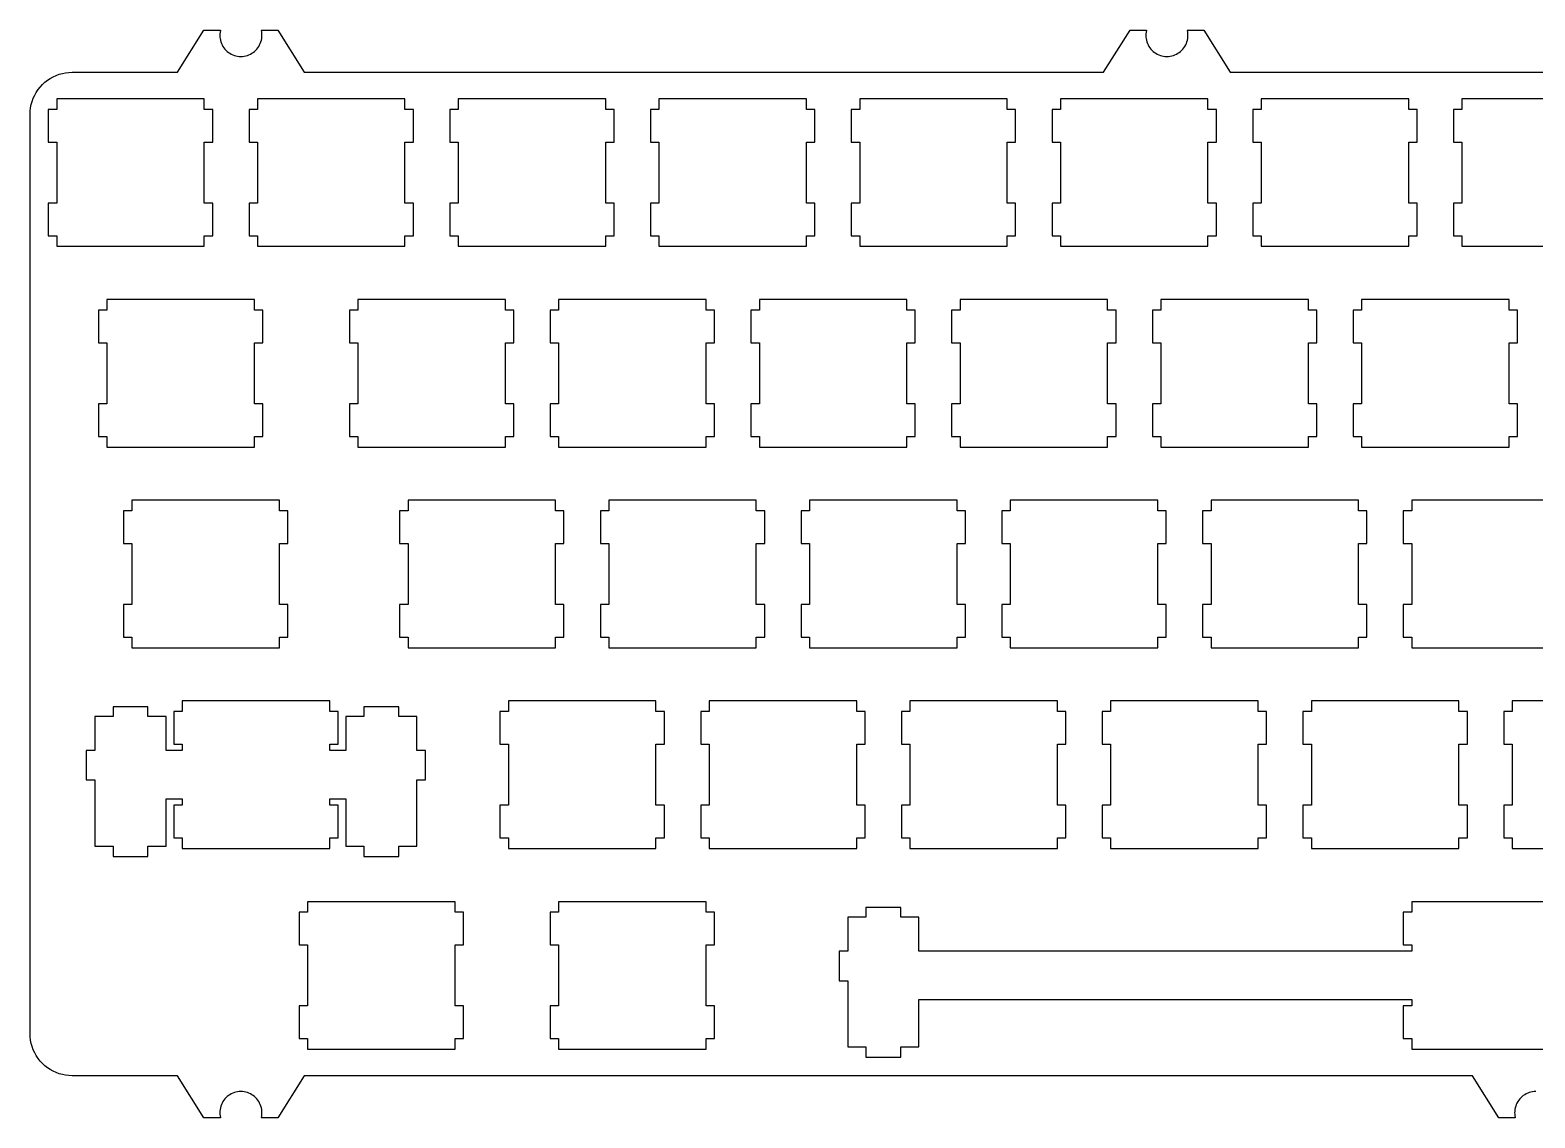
# Model space of a CAD drawing. Extents: x 0 to 286, y 0 to 103.
# Drawn here: x 0.1 to 142.9, y 0.1 to 103.3 of the extents above; entities that cross this region are included whole.
import ezdxf

# ---------------------------------------------------------------- set-up
doc = ezdxf.new("R2010")
doc.units = 0
doc.layers.get('0').update_dxf_attribs({"linetype": 'CONTINUOUS'})

msp = doc.modelspace()

# ---------------------------------------------------------------- linework, layer by layer
at = {"color": 0}
for p, q in [((14.0959, 99.344), (16.5943, 103.343)), ((16.5943, 103.343), (18.1584, 103.343)), ((18.1005, 103), (18.0937, 102.843)), ((18.0937, 102.843), (18.1005, 102.687)), ((18.1185, 103.156), (18.1005, 103)), ((18.1501, 103.312), (18.1185, 103.156)), ((18.1584, 103.343), (18.1501, 103.312)), ((22.039, 103.312), (22.0293, 103.343)), ((22.0293, 103.343), (23.5948, 103.343)), ((22.0693, 103.156), (22.039, 103.312)), ((22.0872, 103), (22.0693, 103.156)), ((22.0941, 102.843), (22.0872, 103)), ((22.0872, 102.687), (22.0941, 102.843)), ((23.5948, 103.343), (26.0931, 99.344)), ((101.969, 99.344), (104.469, 103.343)), ((104.469, 103.343), (106.033, 103.343)), ((105.975, 103), (105.97, 102.843)), ((105.97, 102.843), (105.975, 102.687)), ((105.995, 103.156), (105.975, 103)), ((106.025, 103.312), (105.995, 103.156)), ((106.033, 103.343), (106.025, 103.312)), ((109.915, 103.312), (109.905, 103.343)), ((109.905, 103.343), (111.47, 103.343)), ((109.945, 103.156), (109.915, 103.312)), ((109.963, 103), (109.945, 103.156)), ((109.97, 102.843), (109.963, 103)), ((109.963, 102.687), (109.97, 102.843)), ((111.47, 103.343), (113.969, 99.344)), ((18.1005, 102.687), (18.1185, 102.533)), ((18.1185, 102.533), (18.1501, 102.377)), ((18.1501, 102.377), (18.1915, 102.225)), ((18.1915, 102.225), (18.2466, 102.078)), ((18.2466, 102.078), (18.3114, 101.936)), ((18.3114, 101.936), (18.3885, 101.8)), ((18.3885, 101.8), (18.4754, 101.667)), ((18.4754, 101.667), (18.5732, 101.545)), ((18.5732, 101.545), (18.6793, 101.431)), ((18.6793, 101.431), (18.795, 101.323)), ((21.3927, 101.323), (21.5084, 101.431)), ((21.5084, 101.431), (21.6145, 101.545)), ((21.6145, 101.545), (21.7124, 101.667)), ((21.7124, 101.667), (21.7992, 101.8)), ((21.7992, 101.8), (21.8763, 101.936)), ((21.8763, 101.936), (21.9411, 102.078)), ((21.9411, 102.078), (21.9963, 102.225)), ((21.9963, 102.225), (22.039, 102.377)), ((22.039, 102.377), (22.0693, 102.533)), ((22.0693, 102.533), (22.0872, 102.687)), ((105.975, 102.687), (105.995, 102.533)), ((105.995, 102.533), (106.025, 102.377)), ((106.025, 102.377), (106.068, 102.225)), ((106.068, 102.225), (106.121, 102.078)), ((106.121, 102.078), (106.188, 101.936)), ((106.188, 101.936), (106.265, 101.8)), ((106.265, 101.8), (106.352, 101.667)), ((106.352, 101.667), (106.449, 101.545)), ((106.449, 101.545), (106.555, 101.431)), ((106.555, 101.431), (106.671, 101.323)), ((109.269, 101.323), (109.383, 101.431)), ((109.383, 101.431), (109.491, 101.545)), ((109.491, 101.545), (109.587, 101.667)), ((109.587, 101.667), (109.675, 101.8)), ((109.675, 101.8), (109.751, 101.936)), ((109.751, 101.936), (109.817, 102.078)), ((109.817, 102.078), (109.872, 102.225)), ((109.872, 102.225), (109.915, 102.377)), ((109.915, 102.377), (109.945, 102.533)), ((109.945, 102.533), (109.963, 102.687)), ((18.795, 101.323), (18.9191, 101.225)), ((18.9191, 101.225), (19.05, 101.138)), ((19.05, 101.138), (19.1864, 101.063)), ((19.1864, 101.063), (19.3284, 100.996)), ((19.3284, 100.996), (19.4758, 100.941)), ((19.4758, 100.941), (19.6274, 100.899)), ((19.6274, 100.899), (19.7817, 100.868)), ((19.7817, 100.868), (19.9374, 100.85)), ((19.9374, 100.85), (20.0945, 100.843)), ((20.0945, 100.843), (20.2503, 100.85)), ((20.2503, 100.85), (20.4074, 100.868)), ((20.4074, 100.868), (20.5603, 100.899)), ((20.5603, 100.899), (20.7133, 100.941)), ((20.7133, 100.941), (20.8594, 100.996)), ((20.8594, 100.996), (21.0013, 101.063)), ((21.0013, 101.063), (21.1391, 101.138)), ((21.1391, 101.138), (21.27, 101.225)), ((21.27, 101.225), (21.3927, 101.323)), ((106.671, 101.323), (106.794, 101.225)), ((106.794, 101.225), (106.925, 101.138)), ((106.925, 101.138), (107.061, 101.063)), ((107.061, 101.063), (107.205, 100.996)), ((107.205, 100.996), (107.352, 100.941)), ((107.352, 100.941), (107.502, 100.899)), ((107.502, 100.899), (107.656, 100.868)), ((107.656, 100.868), (107.812, 100.85)), ((107.812, 100.85), (107.969, 100.843)), ((107.969, 100.843), (108.126, 100.85)), ((108.126, 100.85), (108.282, 100.868)), ((108.282, 100.868), (108.436, 100.899)), ((108.436, 100.899), (108.588, 100.941)), ((108.588, 100.941), (108.734, 100.996)), ((108.734, 100.996), (108.877, 101.063)), ((108.877, 101.063), (109.015, 101.138)), ((109.015, 101.138), (109.146, 101.225)), ((109.146, 101.225), (109.269, 101.323)), ((1.49655, 98.3851), (1.74322, 98.5806)), ((1.74322, 98.5806), (2.00504, 98.7559)), ((2.00504, 98.7559), (2.27928, 98.9087)), ((2.27928, 98.9087), (2.56315, 99.0395)), ((2.56315, 99.0395), (2.85805, 99.1485)), ((2.85805, 99.1485), (3.16122, 99.2325)), ((3.16122, 99.2325), (3.46852, 99.2946)), ((3.46852, 99.2946), (3.78135, 99.3316)), ((3.78135, 99.3316), (4.09416, 99.344)), ((4.09416, 99.344), (14.0959, 99.344)), ((26.0931, 99.344), (101.969, 99.344)), ((113.969, 99.344), (171.97, 99.344)), ((0.39825, 96.8745), (0.52917, 97.1585)), ((0.52917, 97.1585), (0.68351, 97.433)), ((0.68351, 97.433), (0.85714, 97.6962)), ((0.85714, 97.6962), (1.05282, 97.9413)), ((1.05282, 97.9413), (1.26642, 98.1728)), ((1.26642, 98.1728), (1.49655, 98.3851)), ((0.10611, 95.6564), (0.14332, 95.9693)), ((0.14332, 95.9693), (0.20533, 96.2766)), ((0.20533, 96.2766), (0.28939, 96.58)), ((0.28939, 96.58), (0.39825, 96.8745)), ((2.61965, 95.8176), (1.82039, 95.8176)), ((1.82039, 95.8176), (1.82039, 92.7185)), ((2.61965, 96.8181), (2.61965, 95.8176)), ((16.6192, 96.8181), (2.61965, 96.8181)), ((16.6192, 95.8176), (16.6192, 96.8181)), ((17.4198, 95.8176), (16.6192, 95.8176)), ((17.4198, 92.7185), (17.4198, 95.8176)), ((21.6697, 95.8176), (20.8704, 95.8176)), ((20.8704, 95.8176), (20.8704, 92.7185)), ((21.6697, 96.8181), (21.6697, 95.8176)), ((35.669, 96.8181), (21.6697, 96.8181)), ((35.669, 95.8176), (35.669, 96.8181)), ((36.4698, 95.8176), (35.669, 95.8176)), ((36.4698, 92.7185), (36.4698, 95.8176)), ((40.7197, 95.8176), (39.9203, 95.8176)), ((39.9203, 95.8176), (39.9203, 92.7185)), ((40.7197, 96.8181), (40.7197, 95.8176)), ((54.719, 96.8181), (40.7197, 96.8181)), ((54.719, 95.8176), (54.719, 96.8181)), ((55.5198, 95.8176), (54.719, 95.8176)), ((55.5198, 92.7185), (55.5198, 95.8176)), ((59.7697, 95.8176), (58.9703, 95.8176)), ((58.9703, 95.8176), (58.9703, 92.7185)), ((59.7697, 96.8181), (59.7697, 95.8176)), ((73.769, 96.8181), (59.7697, 96.8181)), ((73.769, 95.8176), (73.769, 96.8181)), ((74.5698, 95.8176), (73.769, 95.8176)), ((74.5698, 92.7185), (74.5698, 95.8176)), ((78.8197, 95.8176), (78.0203, 95.8176)), ((78.0203, 95.8176), (78.0203, 92.7185)), ((78.8197, 96.8181), (78.8197, 95.8176)), ((92.819, 96.8181), (78.8197, 96.8181)), ((92.819, 95.8176), (92.819, 96.8181)), ((93.6184, 95.8176), (92.819, 95.8176)), ((93.6184, 92.7185), (93.6184, 95.8176)), ((97.8683, 95.8176), (97.0703, 95.8176)), ((97.0703, 95.8176), (97.0703, 92.7185)), ((97.8683, 96.8181), (97.8683, 95.8176)), ((111.869, 96.8181), (97.8683, 96.8181)), ((111.869, 95.8176), (111.869, 96.8181)), ((112.668, 95.8176), (111.869, 95.8176)), ((112.668, 92.7185), (112.668, 95.8176)), ((116.918, 95.8176), (116.119, 95.8176)), ((116.119, 95.8176), (116.119, 92.7185)), ((116.918, 96.8181), (116.918, 95.8176)), ((130.919, 96.8181), (116.918, 96.8181)), ((130.919, 95.8176), (130.919, 96.8181)), ((131.72, 95.8176), (130.919, 95.8176)), ((131.72, 92.7185), (131.72, 95.8176)), ((135.97, 95.8176), (135.17, 95.8176)), ((135.17, 95.8176), (135.17, 92.7185)), ((135.97, 96.8181), (135.97, 95.8176)), ((149.969, 96.8181), (135.97, 96.8181)), ((0.09371, 8.09322), (0.09508, 95.3452)), ((0.09508, 95.3452), (0.10611, 95.6564)), ((1.82039, 92.7185), (2.61965, 92.7185)), ((2.61965, 92.7185), (2.61965, 86.9184)), ((16.6192, 86.9184), (16.6192, 92.7185)), ((16.6192, 92.7185), (17.4198, 92.7185)), ((20.8704, 92.7185), (21.6697, 92.7185)), ((21.6697, 92.7185), (21.6697, 86.9184)), ((35.669, 86.9184), (35.669, 92.7185)), ((35.669, 92.7185), (36.4698, 92.7185)), ((39.9203, 92.7185), (40.7197, 92.7185)), ((40.7197, 92.7185), (40.7197, 86.9184)), ((54.719, 86.9184), (54.719, 92.7185)), ((54.719, 92.7185), (55.5198, 92.7185)), ((58.9703, 92.7185), (59.7697, 92.7185)), ((59.7697, 92.7185), (59.7697, 86.9184)), ((73.769, 86.9184), (73.769, 92.7185)), ((73.769, 92.7185), (74.5698, 92.7185)), ((78.0203, 92.7185), (78.8197, 92.7185)), ((78.8197, 92.7185), (78.8197, 86.9184)), ((92.819, 86.9184), (92.819, 92.7185)), ((92.819, 92.7185), (93.6184, 92.7185)), ((97.0703, 92.7185), (97.8683, 92.7185)), ((97.8683, 92.7185), (97.8683, 86.9184)), ((111.869, 86.9184), (111.869, 92.7185)), ((111.869, 92.7185), (112.668, 92.7185)), ((116.119, 92.7185), (116.918, 92.7185)), ((116.918, 92.7185), (116.918, 86.9184)), ((130.919, 86.9184), (130.919, 92.7185)), ((130.919, 92.7185), (131.72, 92.7185)), ((135.17, 92.7185), (135.97, 92.7185)), ((135.97, 92.7185), (135.97, 86.9184)), ((2.61965, 86.9184), (1.82039, 86.9184)), ((1.82039, 86.9184), (1.82039, 83.8179)), ((17.4198, 86.9184), (16.6192, 86.9184)), ((17.4198, 83.8179), (17.4198, 86.9184)), ((21.6697, 86.9184), (20.8704, 86.9184)), ((20.8704, 86.9184), (20.8704, 83.8179)), ((36.4698, 86.9184), (35.669, 86.9184)), ((36.4698, 83.8179), (36.4698, 86.9184)), ((40.7197, 86.9184), (39.9203, 86.9184)), ((39.9203, 86.9184), (39.9203, 83.8179)), ((55.5198, 86.9184), (54.719, 86.9184)), ((55.5198, 83.8179), (55.5198, 86.9184)), ((59.7697, 86.9184), (58.9703, 86.9184)), ((58.9703, 86.9184), (58.9703, 83.8179)), ((74.5698, 86.9184), (73.769, 86.9184)), ((74.5698, 83.8179), (74.5698, 86.9184)), ((78.8197, 86.9184), (78.0203, 86.9184)), ((78.0203, 86.9184), (78.0203, 83.8179)), ((93.6184, 86.9184), (92.819, 86.9184)), ((93.6184, 83.8179), (93.6184, 86.9184)), ((97.8683, 86.9184), (97.0703, 86.9184)), ((97.0703, 86.9184), (97.0703, 83.8179)), ((112.668, 86.9184), (111.869, 86.9184)), ((112.668, 83.8179), (112.668, 86.9184)), ((116.918, 86.9184), (116.119, 86.9184)), ((116.119, 86.9184), (116.119, 83.8179)), ((131.72, 86.9184), (130.919, 86.9184)), ((131.72, 83.8179), (131.72, 86.9184)), ((135.97, 86.9184), (135.17, 86.9184)), ((135.17, 86.9184), (135.17, 83.8179)), ((1.82039, 83.8179), (2.61965, 83.8179)), ((2.61965, 83.8179), (2.61965, 82.8188)), ((16.6192, 82.8188), (16.6192, 83.8179)), ((16.6192, 83.8179), (17.4198, 83.8179)), ((20.8704, 83.8179), (21.6697, 83.8179)), ((21.6697, 83.8179), (21.6697, 82.8188)), ((35.669, 82.8188), (35.669, 83.8179)), ((35.669, 83.8179), (36.4698, 83.8179)), ((39.9203, 83.8179), (40.7197, 83.8179)), ((40.7197, 83.8179), (40.7197, 82.8188)), ((54.719, 82.8188), (54.719, 83.8179)), ((54.719, 83.8179), (55.5198, 83.8179)), ((58.9703, 83.8179), (59.7697, 83.8179)), ((59.7697, 83.8179), (59.7697, 82.8188)), ((73.769, 82.8188), (73.769, 83.8179)), ((73.769, 83.8179), (74.5698, 83.8179)), ((78.0203, 83.8179), (78.8197, 83.8179)), ((78.8197, 83.8179), (78.8197, 82.8188)), ((92.819, 82.8188), (92.819, 83.8179)), ((92.819, 83.8179), (93.6184, 83.8179)), ((97.0703, 83.8179), (97.8683, 83.8179)), ((97.8683, 83.8179), (97.8683, 82.8188)), ((111.869, 82.8188), (111.869, 83.8179)), ((111.869, 83.8179), (112.668, 83.8179)), ((116.119, 83.8179), (116.918, 83.8179)), ((116.918, 83.8179), (116.918, 82.8188)), ((130.919, 82.8188), (130.919, 83.8179)), ((130.919, 83.8179), (131.72, 83.8179)), ((135.17, 83.8179), (135.97, 83.8179)), ((135.97, 83.8179), (135.97, 82.8188)), ((2.61965, 82.8188), (16.6192, 82.8188)), ((21.6697, 82.8188), (35.669, 82.8188)), ((40.7197, 82.8188), (54.719, 82.8188)), ((59.7697, 82.8188), (73.769, 82.8188)), ((78.8197, 82.8188), (92.819, 82.8188)), ((97.8683, 82.8188), (111.869, 82.8188)), ((116.918, 82.8188), (130.919, 82.8188)), ((135.97, 82.8188), (149.969, 82.8188)), ((7.38216, 77.7681), (7.38216, 76.7676)), ((21.3817, 77.7681), (7.38216, 77.7681)), ((21.3817, 76.7676), (21.3817, 77.7681)), ((31.1947, 77.7681), (31.1947, 76.7676)), ((45.194, 77.7681), (31.1947, 77.7681)), ((45.194, 76.7676), (45.194, 77.7681)), ((50.2447, 77.7681), (50.2447, 76.7676)), ((64.244, 77.7681), (50.2447, 77.7681)), ((64.244, 76.7676), (64.244, 77.7681)), ((69.2947, 77.7681), (69.2947, 76.7676)), ((83.294, 77.7681), (69.2947, 77.7681)), ((83.294, 76.7676), (83.294, 77.7681)), ((88.3447, 77.7681), (88.3447, 76.7676)), ((102.344, 77.7681), (88.3447, 77.7681)), ((102.344, 76.7676), (102.344, 77.7681)), ((107.395, 77.7681), (107.395, 76.7676)), ((121.394, 77.7681), (107.395, 77.7681)), ((121.394, 76.7676), (121.394, 77.7681)), ((126.445, 77.7681), (126.445, 76.7676)), ((140.444, 77.7681), (126.445, 77.7681)), ((140.444, 76.7676), (140.444, 77.7681)), ((7.38216, 76.7676), (6.58153, 76.7676)), ((6.58153, 76.7676), (6.58153, 73.6685)), ((22.1823, 76.7676), (21.3817, 76.7676)), ((22.1823, 73.6685), (22.1823, 76.7676)), ((31.1947, 76.7676), (30.3954, 76.7676)), ((30.3954, 76.7676), (30.3954, 73.6685)), ((45.9948, 76.7676), (45.194, 76.7676)), ((45.9948, 73.6685), (45.9948, 76.7676)), ((50.2447, 76.7676), (49.4453, 76.7676)), ((49.4453, 76.7676), (49.4453, 73.6685)), ((65.0448, 76.7676), (64.244, 76.7676)), ((65.0448, 73.6685), (65.0448, 76.7676)), ((69.2947, 76.7676), (68.4953, 76.7676)), ((68.4953, 76.7676), (68.4953, 73.6685)), ((84.0948, 76.7676), (83.294, 76.7676)), ((84.0948, 73.6685), (84.0948, 76.7676)), ((88.3447, 76.7676), (87.5453, 76.7676)), ((87.5453, 76.7676), (87.5453, 73.6685)), ((103.145, 76.7676), (102.344, 76.7676)), ((103.145, 73.6685), (103.145, 76.7676)), ((107.395, 76.7676), (106.595, 76.7676)), ((106.595, 76.7676), (106.595, 73.6685)), ((122.195, 76.7676), (121.394, 76.7676)), ((122.195, 73.6685), (122.195, 76.7676)), ((126.445, 76.7676), (125.644, 76.7676)), ((125.644, 76.7676), (125.644, 73.6685)), ((141.245, 76.7676), (140.444, 76.7676)), ((141.245, 73.6685), (141.245, 76.7676)), ((6.58153, 73.6685), (7.38216, 73.6685)), ((7.38216, 73.6685), (7.38216, 67.8684)), ((21.3817, 67.8684), (21.3817, 73.6685)), ((21.3817, 73.6685), (22.1823, 73.6685)), ((30.3954, 73.6685), (31.1947, 73.6685)), ((31.1947, 73.6685), (31.1947, 67.8684)), ((45.194, 67.8684), (45.194, 73.6685)), ((45.194, 73.6685), (45.9948, 73.6685)), ((49.4453, 73.6685), (50.2447, 73.6685)), ((50.2447, 73.6685), (50.2447, 67.8684)), ((64.244, 67.8684), (64.244, 73.6685)), ((64.244, 73.6685), (65.0448, 73.6685)), ((68.4953, 73.6685), (69.2947, 73.6685)), ((69.2947, 73.6685), (69.2947, 67.8684)), ((83.294, 67.8684), (83.294, 73.6685)), ((83.294, 73.6685), (84.0948, 73.6685)), ((87.5453, 73.6685), (88.3447, 73.6685)), ((88.3447, 73.6685), (88.3447, 67.8684)), ((102.344, 67.8684), (102.344, 73.6685)), ((102.344, 73.6685), (103.145, 73.6685)), ((106.595, 73.6685), (107.395, 73.6685)), ((107.395, 73.6685), (107.395, 67.8684)), ((121.394, 67.8684), (121.394, 73.6685)), ((121.394, 73.6685), (122.195, 73.6685)), ((125.644, 73.6685), (126.445, 73.6685)), ((126.445, 73.6685), (126.445, 67.8684)), ((140.444, 67.8684), (140.444, 73.6685)), ((140.444, 73.6685), (141.245, 73.6685)), ((7.38216, 67.8684), (6.58153, 67.8684)), ((6.58153, 67.8684), (6.58153, 64.7679)), ((22.1823, 67.8684), (21.3817, 67.8684)), ((22.1823, 64.7679), (22.1823, 67.8684)), ((31.1947, 67.8684), (30.3954, 67.8684)), ((30.3954, 67.8684), (30.3954, 64.7679)), ((45.9948, 67.8684), (45.194, 67.8684)), ((45.9948, 64.7679), (45.9948, 67.8684)), ((50.2447, 67.8684), (49.4453, 67.8684)), ((49.4453, 67.8684), (49.4453, 64.7679)), ((65.0448, 67.8684), (64.244, 67.8684)), ((65.0448, 64.7679), (65.0448, 67.8684)), ((69.2947, 67.8684), (68.4953, 67.8684)), ((68.4953, 67.8684), (68.4953, 64.7679)), ((84.0948, 67.8684), (83.294, 67.8684)), ((84.0948, 64.7679), (84.0948, 67.8684)), ((88.3447, 67.8684), (87.5453, 67.8684)), ((87.5453, 67.8684), (87.5453, 64.7679)), ((103.145, 67.8684), (102.344, 67.8684)), ((103.145, 64.7679), (103.145, 67.8684)), ((107.395, 67.8684), (106.595, 67.8684)), ((106.595, 67.8684), (106.595, 64.7679)), ((122.195, 67.8684), (121.394, 67.8684)), ((122.195, 64.7679), (122.195, 67.8684)), ((126.445, 67.8684), (125.644, 67.8684)), ((125.644, 67.8684), (125.644, 64.7679)), ((141.245, 67.8684), (140.444, 67.8684)), ((141.245, 64.7679), (141.245, 67.8684)), ((6.58153, 64.7679), (7.38216, 64.7679)), ((7.38216, 64.7679), (7.38216, 63.7688)), ((21.3817, 63.7688), (21.3817, 64.7679)), ((21.3817, 64.7679), (22.1823, 64.7679)), ((30.3954, 64.7679), (31.1947, 64.7679)), ((31.1947, 64.7679), (31.1947, 63.7688)), ((45.194, 63.7688), (45.194, 64.7679)), ((45.194, 64.7679), (45.9948, 64.7679)), ((49.4453, 64.7679), (50.2447, 64.7679)), ((50.2447, 64.7679), (50.2447, 63.7688)), ((64.244, 63.7688), (64.244, 64.7679)), ((64.244, 64.7679), (65.0448, 64.7679)), ((68.4953, 64.7679), (69.2947, 64.7679)), ((69.2947, 64.7679), (69.2947, 63.7688)), ((83.294, 63.7688), (83.294, 64.7679)), ((83.294, 64.7679), (84.0948, 64.7679)), ((87.5453, 64.7679), (88.3447, 64.7679)), ((88.3447, 64.7679), (88.3447, 63.7688)), ((102.344, 63.7688), (102.344, 64.7679)), ((102.344, 64.7679), (103.145, 64.7679)), ((106.595, 64.7679), (107.395, 64.7679)), ((107.395, 64.7679), (107.395, 63.7688)), ((121.394, 63.7688), (121.394, 64.7679)), ((121.394, 64.7679), (122.195, 64.7679)), ((125.644, 64.7679), (126.445, 64.7679)), ((126.445, 64.7679), (126.445, 63.7688)), ((140.444, 63.7688), (140.444, 64.7679)), ((140.444, 64.7679), (141.245, 64.7679)), ((7.38216, 63.7688), (21.3817, 63.7688)), ((31.1947, 63.7688), (45.194, 63.7688)), ((50.2447, 63.7688), (64.244, 63.7688)), ((69.2947, 63.7688), (83.294, 63.7688)), ((88.3447, 63.7688), (102.344, 63.7688)), ((107.395, 63.7688), (121.394, 63.7688)), ((126.445, 63.7688), (140.444, 63.7688)), ((9.76341, 58.7181), (9.76341, 57.7176)), ((23.7629, 58.7181), (9.76341, 58.7181)), ((23.7629, 57.7176), (23.7629, 58.7181)), ((35.9572, 58.7181), (35.9572, 57.7176)), ((49.9565, 58.7181), (35.9572, 58.7181)), ((49.9565, 57.7176), (49.9565, 58.7181)), ((55.0072, 58.7181), (55.0072, 57.7176)), ((69.0065, 58.7181), (55.0072, 58.7181)), ((69.0065, 57.7176), (69.0065, 58.7181)), ((74.0572, 58.7181), (74.0572, 57.7176)), ((88.0565, 58.7181), (74.0572, 58.7181)), ((88.0565, 57.7176), (88.0565, 58.7181)), ((93.1072, 58.7181), (93.1072, 57.7176)), ((107.107, 58.7181), (93.1072, 58.7181)), ((107.107, 57.7176), (107.107, 58.7181)), ((112.157, 58.7181), (112.157, 57.7176)), ((126.157, 58.7181), (112.157, 58.7181)), ((126.157, 57.7176), (126.157, 58.7181)), ((131.207, 58.7181), (131.207, 57.7176)), ((145.207, 58.7181), (131.207, 58.7181)), ((9.76341, 57.7176), (8.96278, 57.7176)), ((8.96278, 57.7176), (8.96278, 54.6185)), ((24.5622, 57.7176), (23.7629, 57.7176)), ((24.5622, 54.6185), (24.5622, 57.7176)), ((35.9572, 57.7176), (35.1565, 57.7176)), ((35.1565, 57.7176), (35.1565, 54.6185)), ((50.7573, 57.7176), (49.9565, 57.7176)), ((50.7573, 54.6185), (50.7573, 57.7176)), ((55.0072, 57.7176), (54.2064, 57.7176)), ((54.2064, 57.7176), (54.2064, 54.6185)), ((69.8073, 57.7176), (69.0065, 57.7176)), ((69.8073, 54.6185), (69.8073, 57.7176)), ((74.0572, 57.7176), (73.2564, 57.7176)), ((73.2564, 57.7176), (73.2564, 54.6185)), ((88.8573, 57.7176), (88.0565, 57.7176)), ((88.8573, 54.6185), (88.8573, 57.7176)), ((93.1072, 57.7176), (92.3064, 57.7176)), ((92.3064, 57.7176), (92.3064, 54.6185)), ((107.907, 57.7176), (107.107, 57.7176)), ((107.907, 54.6185), (107.907, 57.7176)), ((112.157, 57.7176), (111.356, 57.7176)), ((111.356, 57.7176), (111.356, 54.6185)), ((126.957, 57.7176), (126.157, 57.7176)), ((126.957, 54.6185), (126.957, 57.7176)), ((131.207, 57.7176), (130.406, 57.7176)), ((130.406, 57.7176), (130.406, 54.6185)), ((8.96278, 54.6185), (9.76341, 54.6185)), ((9.76341, 54.6185), (9.76341, 48.8184)), ((23.7629, 48.8184), (23.7629, 54.6185)), ((23.7629, 54.6185), (24.5622, 54.6185)), ((35.1565, 54.6185), (35.9572, 54.6185)), ((35.9572, 54.6185), (35.9572, 48.8184)), ((49.9565, 48.8184), (49.9565, 54.6185)), ((49.9565, 54.6185), (50.7573, 54.6185)), ((54.2064, 54.6185), (55.0072, 54.6185)), ((55.0072, 54.6185), (55.0072, 48.8184)), ((69.0065, 48.8184), (69.0065, 54.6185)), ((69.0065, 54.6185), (69.8073, 54.6185)), ((73.2564, 54.6185), (74.0572, 54.6185)), ((74.0572, 54.6185), (74.0572, 48.8184)), ((88.0565, 48.8184), (88.0565, 54.6185)), ((88.0565, 54.6185), (88.8573, 54.6185)), ((92.3064, 54.6185), (93.1072, 54.6185)), ((93.1072, 54.6185), (93.1072, 48.8184)), ((107.107, 48.8184), (107.107, 54.6185)), ((107.107, 54.6185), (107.907, 54.6185)), ((111.356, 54.6185), (112.157, 54.6185)), ((112.157, 54.6185), (112.157, 48.8184)), ((126.157, 48.8184), (126.157, 54.6185)), ((126.157, 54.6185), (126.957, 54.6185)), ((130.406, 54.6185), (131.207, 54.6185)), ((131.207, 54.6185), (131.207, 48.8184)), ((9.76341, 48.8184), (8.96278, 48.8184)), ((8.96278, 48.8184), (8.96278, 45.7179)), ((24.5622, 48.8184), (23.7629, 48.8184)), ((24.5622, 45.7179), (24.5622, 48.8184)), ((35.9572, 48.8184), (35.1565, 48.8184)), ((35.1565, 48.8184), (35.1565, 45.7179)), ((50.7573, 48.8184), (49.9565, 48.8184)), ((50.7573, 45.7179), (50.7573, 48.8184)), ((55.0072, 48.8184), (54.2064, 48.8184)), ((54.2064, 48.8184), (54.2064, 45.7179)), ((69.8073, 48.8184), (69.0065, 48.8184)), ((69.8073, 45.7179), (69.8073, 48.8184)), ((74.0572, 48.8184), (73.2564, 48.8184)), ((73.2564, 48.8184), (73.2564, 45.7179)), ((88.8573, 48.8184), (88.0565, 48.8184)), ((88.8573, 45.7179), (88.8573, 48.8184)), ((93.1072, 48.8184), (92.3064, 48.8184)), ((92.3064, 48.8184), (92.3064, 45.7179)), ((107.907, 48.8184), (107.107, 48.8184)), ((107.907, 45.7179), (107.907, 48.8184)), ((112.157, 48.8184), (111.356, 48.8184)), ((111.356, 48.8184), (111.356, 45.7179)), ((126.957, 48.8184), (126.157, 48.8184)), ((126.957, 45.7179), (126.957, 48.8184)), ((131.207, 48.8184), (130.406, 48.8184)), ((130.406, 48.8184), (130.406, 45.7179)), ((8.96278, 45.7179), (9.76341, 45.7179)), ((9.76341, 45.7179), (9.76341, 44.7188)), ((23.7629, 44.7188), (23.7629, 45.7179)), ((23.7629, 45.7179), (24.5622, 45.7179)), ((35.1565, 45.7179), (35.9572, 45.7179)), ((35.9572, 45.7179), (35.9572, 44.7188)), ((49.9565, 44.7188), (49.9565, 45.7179)), ((49.9565, 45.7179), (50.7573, 45.7179)), ((54.2064, 45.7179), (55.0072, 45.7179)), ((55.0072, 45.7179), (55.0072, 44.7188)), ((69.0065, 44.7188), (69.0065, 45.7179)), ((69.0065, 45.7179), (69.8073, 45.7179)), ((73.2564, 45.7179), (74.0572, 45.7179)), ((74.0572, 45.7179), (74.0572, 44.7188)), ((88.0565, 44.7188), (88.0565, 45.7179)), ((88.0565, 45.7179), (88.8573, 45.7179)), ((92.3064, 45.7179), (93.1072, 45.7179)), ((93.1072, 45.7179), (93.1072, 44.7188)), ((107.107, 44.7188), (107.107, 45.7179)), ((107.107, 45.7179), (107.907, 45.7179)), ((111.356, 45.7179), (112.157, 45.7179)), ((112.157, 45.7179), (112.157, 44.7188)), ((126.157, 44.7188), (126.157, 45.7179)), ((126.157, 45.7179), (126.957, 45.7179)), ((130.406, 45.7179), (131.207, 45.7179)), ((131.207, 45.7179), (131.207, 44.7188)), ((9.76341, 44.7188), (23.7629, 44.7188)), ((35.9572, 44.7188), (49.9565, 44.7188)), ((55.0072, 44.7188), (69.0065, 44.7188)), ((74.0572, 44.7188), (88.0565, 44.7188)), ((93.1072, 44.7188), (107.107, 44.7188)), ((112.157, 44.7188), (126.157, 44.7188)), ((131.207, 44.7188), (145.207, 44.7188)), ((11.2751, 39.1213), (7.97609, 39.1213)), ((7.97609, 39.1213), (7.97609, 38.1977)), ((11.2751, 38.1977), (11.2751, 39.1213)), ((14.5259, 38.6676), (13.7253, 38.6676)), ((13.7253, 38.6676), (13.7253, 35.5685)), ((14.5259, 39.6681), (14.5259, 38.6676)), ((28.5254, 39.6681), (14.5259, 39.6681)), ((28.5254, 38.6676), (28.5254, 39.6681)), ((29.326, 38.6676), (28.5254, 38.6676)), ((29.326, 35.5685), (29.326, 38.6676)), ((35.0752, 39.1213), (31.7762, 39.1213)), ((31.7762, 39.1213), (31.7762, 38.1977)), ((35.0752, 38.1977), (35.0752, 39.1213)), ((45.4822, 38.6676), (44.6814, 38.6676)), ((44.6814, 38.6676), (44.6814, 35.5685)), ((45.4822, 39.6681), (45.4822, 38.6676)), ((59.4815, 39.6681), (45.4822, 39.6681)), ((59.4815, 38.6676), (59.4815, 39.6681)), ((60.2823, 38.6676), (59.4815, 38.6676)), ((60.2823, 35.5685), (60.2823, 38.6676)), ((64.5322, 38.6676), (63.7314, 38.6676)), ((63.7314, 38.6676), (63.7314, 35.5685)), ((64.5322, 39.6681), (64.5322, 38.6676)), ((78.5315, 39.6681), (64.5322, 39.6681)), ((78.5315, 38.6676), (78.5315, 39.6681)), ((79.3323, 38.6676), (78.5315, 38.6676)), ((79.3323, 35.5685), (79.3323, 38.6676)), ((83.5822, 38.6676), (82.7814, 38.6676)), ((82.7814, 38.6676), (82.7814, 35.5685)), ((83.5822, 39.6681), (83.5822, 38.6676)), ((97.5815, 39.6681), (83.5822, 39.6681)), ((97.5815, 38.6676), (97.5815, 39.6681)), ((98.3823, 38.6676), (97.5815, 38.6676)), ((98.3823, 35.5685), (98.3823, 38.6676)), ((102.632, 38.6676), (101.831, 38.6676)), ((101.831, 38.6676), (101.831, 35.5685)), ((102.632, 39.6681), (102.632, 38.6676)), ((116.632, 39.6681), (102.632, 39.6681)), ((116.632, 38.6676), (116.632, 39.6681)), ((117.432, 38.6676), (116.632, 38.6676)), ((117.432, 35.5685), (117.432, 38.6676)), ((121.682, 38.6676), (120.881, 38.6676)), ((120.881, 38.6676), (120.881, 35.5685)), ((121.682, 39.6681), (121.682, 38.6676)), ((135.682, 39.6681), (121.682, 39.6681)), ((135.682, 38.6676), (135.682, 39.6681)), ((136.482, 38.6676), (135.682, 38.6676)), ((136.482, 35.5685), (136.482, 38.6676)), ((140.732, 38.6676), (139.931, 38.6676)), ((139.931, 38.6676), (139.931, 35.5685)), ((140.732, 39.6681), (140.732, 38.6676)), ((154.732, 39.6681), (140.732, 39.6681)), ((7.97609, 38.1977), (6.2508, 38.1977)), ((6.2508, 38.1977), (6.2508, 34.9677)), ((13.0004, 38.1977), (11.2751, 38.1977)), ((13.0004, 34.9677), (13.0004, 38.1977)), ((31.7762, 38.1977), (30.0509, 38.1977)), ((30.0509, 38.1977), (30.0509, 34.9677)), ((36.8004, 38.1977), (35.0752, 38.1977)), ((36.8004, 34.9677), (36.8004, 38.1977)), ((6.2508, 34.9677), (5.42533, 34.9677)), ((5.42533, 34.9677), (5.42533, 32.1689)), ((14.5259, 34.9677), (13.0004, 34.9677)), ((13.7253, 35.5685), (14.5259, 35.5685)), ((14.5259, 35.5685), (14.5259, 34.9677)), ((28.5254, 34.9677), (28.5254, 35.5685)), ((28.5254, 35.5685), (29.326, 35.5685)), ((30.0509, 34.9677), (28.5254, 34.9677)), ((37.6259, 34.9677), (36.8004, 34.9677)), ((37.6259, 32.1689), (37.6259, 34.9677)), ((44.6814, 35.5685), (45.4822, 35.5685)), ((45.4822, 35.5685), (45.4822, 29.7684)), ((59.4815, 29.7684), (59.4815, 35.5685)), ((59.4815, 35.5685), (60.2823, 35.5685)), ((63.7314, 35.5685), (64.5322, 35.5685)), ((64.5322, 35.5685), (64.5322, 29.7684)), ((78.5315, 29.7684), (78.5315, 35.5685)), ((78.5315, 35.5685), (79.3323, 35.5685)), ((82.7814, 35.5685), (83.5822, 35.5685)), ((83.5822, 35.5685), (83.5822, 29.7684)), ((97.5815, 29.7684), (97.5815, 35.5685)), ((97.5815, 35.5685), (98.3823, 35.5685)), ((101.831, 35.5685), (102.632, 35.5685)), ((102.632, 35.5685), (102.632, 29.7684)), ((116.632, 29.7684), (116.632, 35.5685)), ((116.632, 35.5685), (117.432, 35.5685)), ((120.881, 35.5685), (121.682, 35.5685)), ((121.682, 35.5685), (121.682, 29.7684)), ((135.682, 29.7684), (135.682, 35.5685)), ((135.682, 35.5685), (136.482, 35.5685)), ((139.931, 35.5685), (140.732, 35.5685)), ((140.732, 35.5685), (140.732, 29.7684)), ((5.42533, 32.1689), (6.2508, 32.1689)), ((6.2508, 32.1689), (6.2508, 25.8989)), ((36.8004, 25.8989), (36.8004, 32.1689)), ((36.8004, 32.1689), (37.6259, 32.1689)), ((13.0004, 25.8989), (13.0004, 30.3678)), ((13.0004, 30.3678), (14.5259, 30.3678)), ((14.5259, 30.3678), (14.5259, 29.7684)), ((28.5254, 29.7684), (28.5254, 30.3678)), ((28.5254, 30.3678), (30.0509, 30.3678)), ((30.0509, 30.3678), (30.0509, 25.8989)), ((14.5259, 29.7684), (13.7253, 29.7684)), ((13.7253, 29.7684), (13.7253, 26.6678)), ((29.326, 29.7684), (28.5254, 29.7684)), ((29.326, 26.6678), (29.326, 29.7684)), ((45.4822, 29.7684), (44.6814, 29.7684)), ((44.6814, 29.7684), (44.6814, 26.6678)), ((60.2823, 29.7684), (59.4815, 29.7684)), ((60.2823, 26.6678), (60.2823, 29.7684)), ((64.5322, 29.7684), (63.7314, 29.7684)), ((63.7314, 29.7684), (63.7314, 26.6678)), ((79.3323, 29.7684), (78.5315, 29.7684)), ((79.3323, 26.6678), (79.3323, 29.7684)), ((83.5822, 29.7684), (82.7814, 29.7684)), ((82.7814, 29.7684), (82.7814, 26.6678)), ((98.3823, 29.7684), (97.5815, 29.7684)), ((98.3823, 26.6678), (98.3823, 29.7684)), ((102.632, 29.7684), (101.831, 29.7684)), ((101.831, 29.7684), (101.831, 26.6678)), ((117.432, 29.7684), (116.632, 29.7684)), ((117.432, 26.6678), (117.432, 29.7684)), ((121.682, 29.7684), (120.881, 29.7684)), ((120.881, 29.7684), (120.881, 26.6678)), ((136.482, 29.7684), (135.682, 29.7684)), ((136.482, 26.6678), (136.482, 29.7684)), ((140.732, 29.7684), (139.931, 29.7684)), ((139.931, 29.7684), (139.931, 26.6678)), ((6.2508, 25.8989), (7.97609, 25.8989)), ((7.97609, 25.8989), (7.97609, 24.9177)), ((11.2751, 24.9177), (11.2751, 25.8989)), ((11.2751, 25.8989), (13.0004, 25.8989)), ((13.7253, 26.6678), (14.5259, 26.6678)), ((14.5259, 26.6678), (14.5259, 25.6687)), ((28.5254, 25.6687), (28.5254, 26.6678)), ((28.5254, 26.6678), (29.326, 26.6678)), ((30.0509, 25.8989), (31.7762, 25.8989)), ((31.7762, 25.8989), (31.7762, 24.9177)), ((35.0752, 24.9177), (35.0752, 25.8989)), ((35.0752, 25.8989), (36.8004, 25.8989)), ((44.6814, 26.6678), (45.4822, 26.6678)), ((45.4822, 26.6678), (45.4822, 25.6687)), ((59.4815, 25.6687), (59.4815, 26.6678)), ((59.4815, 26.6678), (60.2823, 26.6678)), ((63.7314, 26.6678), (64.5322, 26.6678)), ((64.5322, 26.6678), (64.5322, 25.6687)), ((78.5315, 25.6687), (78.5315, 26.6678)), ((78.5315, 26.6678), (79.3323, 26.6678)), ((82.7814, 26.6678), (83.5822, 26.6678)), ((83.5822, 26.6678), (83.5822, 25.6687)), ((97.5815, 25.6687), (97.5815, 26.6678)), ((97.5815, 26.6678), (98.3823, 26.6678)), ((101.831, 26.6678), (102.632, 26.6678)), ((102.632, 26.6678), (102.632, 25.6687)), ((116.632, 25.6687), (116.632, 26.6678)), ((116.632, 26.6678), (117.432, 26.6678)), ((120.881, 26.6678), (121.682, 26.6678)), ((121.682, 26.6678), (121.682, 25.6687)), ((135.682, 25.6687), (135.682, 26.6678)), ((135.682, 26.6678), (136.482, 26.6678)), ((139.931, 26.6678), (140.732, 26.6678)), ((140.732, 26.6678), (140.732, 25.6687)), ((7.97609, 24.9177), (11.2751, 24.9177)), ((14.5259, 25.6687), (28.5254, 25.6687)), ((31.7762, 24.9177), (35.0752, 24.9177)), ((45.4822, 25.6687), (59.4815, 25.6687)), ((64.5322, 25.6687), (78.5315, 25.6687)), ((83.5822, 25.6687), (97.5815, 25.6687)), ((102.632, 25.6687), (116.632, 25.6687)), ((121.682, 25.6687), (135.682, 25.6687)), ((140.732, 25.6687), (154.732, 25.6687)), ((26.4322, 20.6182), (26.4322, 19.6178)), ((40.4315, 20.6182), (26.4322, 20.6182)), ((40.4315, 19.6178), (40.4315, 20.6182)), ((50.2447, 20.6182), (50.2447, 19.6178)), ((64.244, 20.6182), (50.2447, 20.6182)), ((64.244, 19.6178), (64.244, 20.6182)), ((82.707, 20.0711), (79.4067, 20.0711)), ((79.4067, 20.0711), (79.4067, 19.1478)), ((82.707, 19.1478), (82.707, 20.0711)), ((131.207, 20.6182), (131.207, 19.6178)), ((145.207, 20.6182), (131.207, 20.6182)), ((26.4322, 19.6178), (25.6315, 19.6178)), ((25.6315, 19.6178), (25.6315, 16.5185)), ((41.2323, 19.6178), (40.4315, 19.6178)), ((41.2323, 16.5185), (41.2323, 19.6178)), ((50.2447, 19.6178), (49.4453, 19.6178)), ((49.4453, 19.6178), (49.4453, 16.5185)), ((65.0448, 19.6178), (64.244, 19.6178)), ((65.0448, 16.5185), (65.0448, 19.6178)), ((79.4067, 19.1478), (77.6813, 19.1478)), ((77.6813, 19.1478), (77.6813, 15.9177)), ((84.4324, 19.1478), (82.707, 19.1478)), ((84.4324, 15.9177), (84.4324, 19.1478)), ((131.207, 19.6178), (130.406, 19.6178)), ((130.406, 19.6178), (130.406, 16.5185)), ((25.6315, 16.5185), (26.4322, 16.5185)), ((26.4322, 16.5185), (26.4322, 10.7184)), ((40.4315, 10.7184), (40.4315, 16.5185)), ((40.4315, 16.5185), (41.2323, 16.5185)), ((49.4453, 16.5185), (50.2447, 16.5185)), ((50.2447, 16.5185), (50.2447, 10.7184)), ((64.244, 10.7184), (64.244, 16.5185)), ((64.244, 16.5185), (65.0448, 16.5185)), ((77.6813, 15.9177), (76.8572, 15.9177)), ((76.8572, 15.9177), (76.8572, 13.1189)), ((131.207, 15.9177), (84.4324, 15.9177)), ((130.406, 16.5185), (131.207, 16.5185)), ((131.207, 16.5185), (131.207, 15.9177)), ((76.8572, 13.1189), (77.6813, 13.1189)), ((77.6813, 13.1189), (77.6813, 6.84886)), ((26.4322, 10.7184), (25.6315, 10.7184)), ((25.6315, 10.7184), (25.6315, 7.61781)), ((41.2323, 10.7184), (40.4315, 10.7184)), ((41.2323, 7.61781), (41.2323, 10.7184)), ((50.2447, 10.7184), (49.4453, 10.7184)), ((49.4453, 10.7184), (49.4453, 7.61781)), ((65.0448, 10.7184), (64.244, 10.7184)), ((65.0448, 7.61781), (65.0448, 10.7184)), ((84.4324, 6.84886), (84.4324, 11.3192)), ((84.4324, 11.3192), (131.207, 11.3192)), ((131.207, 10.7184), (130.406, 10.7184)), ((130.406, 10.7184), (130.406, 7.61781)), ((131.207, 11.3192), (131.207, 10.7184)), ((0.10611, 7.77903), (0.09371, 8.09322)), ((0.14332, 7.4676), (0.10611, 7.77903)), ((0.20533, 7.15892), (0.14332, 7.4676)), ((0.28939, 6.85712), (0.20533, 7.15892)), ((25.6315, 7.61781), (26.4322, 7.61781)), ((26.4322, 7.61781), (26.4322, 6.61871)), ((40.4315, 6.61871), (40.4315, 7.61781)), ((40.4315, 7.61781), (41.2323, 7.61781)), ((49.4453, 7.61781), (50.2447, 7.61781)), ((50.2447, 7.61781), (50.2447, 6.61871)), ((64.244, 6.61871), (64.244, 7.61781)), ((64.244, 7.61781), (65.0448, 7.61781)), ((130.406, 7.61781), (131.207, 7.61781)), ((131.207, 7.61781), (131.207, 6.61871)), ((0.39825, 6.56361), (0.28939, 6.85712)), ((0.52917, 6.27697), (0.39825, 6.56361)), ((0.68351, 6.0041), (0.52917, 6.27697)), ((0.85714, 5.74089), (0.68351, 6.0041)), ((1.05282, 5.49561), (0.85714, 5.74089)), ((26.4322, 6.61871), (40.4315, 6.61871)), ((50.2447, 6.61871), (64.244, 6.61871)), ((77.6813, 6.84886), (79.4067, 6.84886)), ((79.4067, 6.84886), (79.4067, 5.86768)), ((79.4067, 5.86768), (82.707, 5.86768)), ((82.707, 5.86768), (82.707, 6.84886)), ((82.707, 6.84886), (84.4324, 6.84886)), ((131.207, 6.61871), (145.207, 6.61871)), ((1.26642, 5.26411), (1.05282, 5.49561)), ((1.49655, 5.05051), (1.26642, 5.26411)), ((1.74322, 4.85757), (1.49655, 5.05051)), ((2.00504, 4.68256), (1.74322, 4.85757)), ((2.27928, 4.52822), (2.00504, 4.68256)), ((2.56315, 4.3973), (2.27928, 4.52822)), ((2.85805, 4.28847), (2.56315, 4.3973)), ((3.16122, 4.20303), (2.85805, 4.28847)), ((3.46852, 4.14239), (3.16122, 4.20303)), ((3.78135, 4.10517), (3.46852, 4.14239)), ((4.09416, 4.09416), (3.78135, 4.10517)), ((14.0946, 4.09416), (4.09416, 4.09416)), ((16.5943, 0.09508), (14.0946, 4.09416)), ((26.0946, 4.09416), (23.5948, 0.09508)), ((136.97, 4.09416), (26.0946, 4.09416)), ((139.47, 0.09508), (136.97, 4.09416)), ((18.3114, 1.50068), (18.2466, 1.36012)), ((18.3885, 1.63849), (18.3114, 1.50068)), ((18.4754, 1.76802), (18.3885, 1.63849)), ((18.5732, 1.89067), (18.4754, 1.76802)), ((18.6793, 2.0078), (18.5732, 1.89067)), ((18.795, 2.11253), (18.6793, 2.0078)), ((18.9191, 2.21175), (18.795, 2.11253)), ((19.05, 2.29995), (18.9191, 2.21175)), ((19.1864, 2.37574), (19.05, 2.29995)), ((19.3284, 2.44051), (19.1864, 2.37574)), ((19.4758, 2.49563), (19.3284, 2.44051)), ((19.6274, 2.53697), (19.4758, 2.49563)), ((19.7817, 2.56866), (19.6274, 2.53697)), ((19.9374, 2.58658), (19.7817, 2.56866)), ((20.0945, 2.59485), (19.9374, 2.58658)), ((20.2503, 2.58658), (20.0945, 2.59485)), ((20.4074, 2.56866), (20.2503, 2.58658)), ((20.5603, 2.53697), (20.4074, 2.56866)), ((20.7133, 2.49563), (20.5603, 2.53697)), ((20.8594, 2.44051), (20.7133, 2.49563)), ((21.0013, 2.37574), (20.8594, 2.44051)), ((21.1391, 2.29995), (21.0013, 2.37574)), ((21.27, 2.21175), (21.1391, 2.29995)), ((21.3927, 2.11253), (21.27, 2.21175)), ((21.5084, 2.0078), (21.3927, 2.11253)), ((21.6145, 1.89067), (21.5084, 2.0078)), ((21.7124, 1.76802), (21.6145, 1.89067)), ((21.7992, 1.63849), (21.7124, 1.76802)), ((21.8763, 1.50068), (21.7992, 1.63849)), ((21.9411, 1.36012), (21.8763, 1.50068)), ((141.188, 1.50068), (141.122, 1.36012)), ((141.264, 1.63849), (141.188, 1.50068)), ((141.352, 1.76802), (141.264, 1.63849)), ((141.449, 1.89067), (141.352, 1.76802)), ((141.556, 2.0078), (141.449, 1.89067)), ((141.671, 2.11253), (141.556, 2.0078)), ((141.793, 2.21175), (141.671, 2.11253)), ((141.924, 2.29995), (141.793, 2.21175)), ((142.062, 2.37574), (141.924, 2.29995)), ((142.205, 2.44051), (142.062, 2.37574)), ((142.351, 2.49563), (142.205, 2.44051)), ((142.503, 2.53697), (142.351, 2.49563)), ((142.657, 2.56866), (142.503, 2.53697)), ((142.813, 2.58658), (142.657, 2.56866)), ((142.97, 2.59485), (142.813, 2.58658)), ((18.1584, 0.09508), (16.5943, 0.09508)), ((18.1005, 0.74965), (18.0937, 0.59256)), ((18.0937, 0.59256), (18.1005, 0.43684)), ((18.1185, 0.90537), (18.1005, 0.74965)), ((18.1005, 0.43684), (18.1185, 0.27974)), ((18.1501, 1.05971), (18.1185, 0.90537)), ((18.1185, 0.27974), (18.1501, 0.12678)), ((18.1915, 1.21267), (18.1501, 1.05971)), ((18.1501, 0.12678), (18.1584, 0.09508)), ((18.2466, 1.36012), (18.1915, 1.21267)), ((21.9963, 1.21267), (21.9411, 1.36012)), ((22.039, 1.05971), (21.9963, 1.21267)), ((22.0293, 0.09508), (22.039, 0.12678)), ((23.5948, 0.09508), (22.0293, 0.09508)), ((22.0693, 0.90537), (22.039, 1.05971)), ((22.039, 0.12678), (22.0693, 0.27974)), ((22.0872, 0.74965), (22.0693, 0.90537)), ((22.0693, 0.27974), (22.0872, 0.43684)), ((22.0941, 0.59256), (22.0872, 0.74965)), ((22.0872, 0.43684), (22.0941, 0.59256)), ((141.034, 0.09508), (139.47, 0.09508)), ((140.976, 0.74965), (140.969, 0.59256)), ((140.969, 0.59256), (140.976, 0.43684)), ((140.995, 0.90537), (140.976, 0.74965)), ((140.976, 0.43684), (140.995, 0.27974)), ((141.024, 1.05971), (140.995, 0.90537)), ((140.995, 0.27974), (141.024, 0.12678)), ((141.068, 1.21267), (141.024, 1.05971)), ((141.024, 0.12678), (141.034, 0.09508)), ((141.122, 1.36012), (141.068, 1.21267))]:
    msp.add_line(p, q, dxfattribs=at)

doc.saveas('drawing.dxf')
